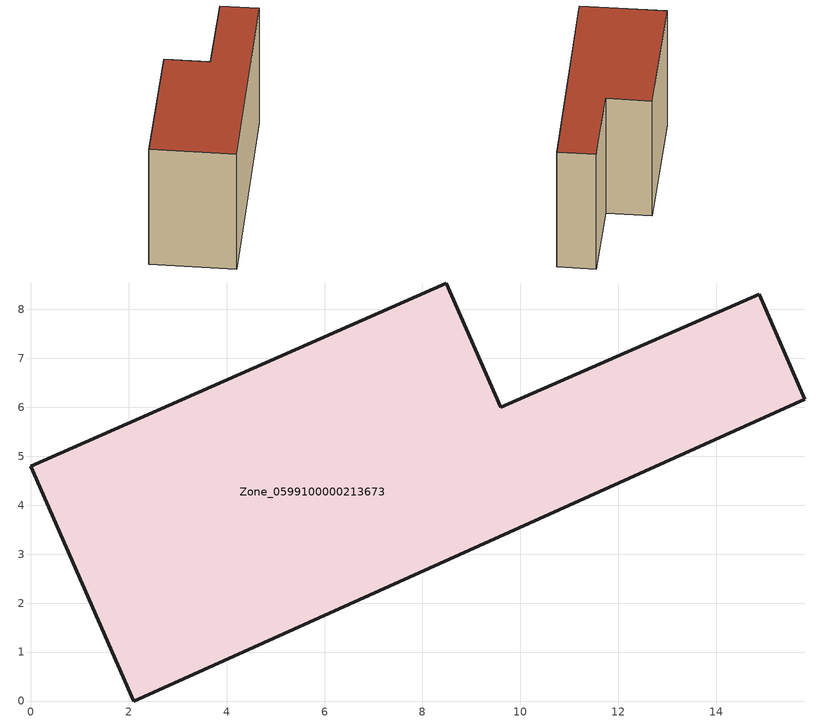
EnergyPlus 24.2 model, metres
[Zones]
Zone_0599100000213673
 floor ground (C_G): 2.1,0 0,4.8 8.49,8.54 9.6,6 14.88,8.31 15.81,6.17 z0
 wall outside (C_F): 2.1,0 15.81,6.17 14.88,8.31 9.6,6 8.49,8.54 0,4.8 2.1,0 z0:8.32
 roof outside (C_R): 0,4.8 2.1,0 15.81,6.17 14.88,8.31 9.6,6 8.49,8.54 z8.32
[BUILDING]
Pand.0599100000213673: North Axis=0; Terrain=City; Loads Convergence Tolerance Value=0.04; Temperature Convergence Tolerance Value=0.4; Solar Distribution=FullExterior; Maximum Number of Warmup Days=25; Minimum Number of Warmup Days=1
[Site:Location]
Rotterdam.The.Hague.AP_ZH_NLD Design_Conditions: Latitude=51.96; Longitude=4.45; Time Zone=1; Elevation=-4.5
[SITE:GROUNDTEMPERATURE:BUILDINGSURFACE]
18, 18, 18, 18, 18, 18, 18, 18, 18, 18, 18, 18
[MATERIAL] Thermal Absorptance=0.9; Solar Absorptance=0.7; Visible Absorptance=0.7
Name | Roughness | Thickness | Conductivity | Density | Specific Heat
G.TI.1975-1991 | MediumSmooth | 0.15 | 0.288461 | 540 | 1210
F.TI.1975-1991 | Rough | 0.3 | 0.230769 | 1920 | 840
R.TI.1975-1991 | MediumRough | 0.2 | 0.153846 | 1500 | 1000
[CONSTRUCTION]
C_G: G.TI.1975-1991
C_F: F.TI.1975-1991
C_R: R.TI.1975-1991
[ZONE]
Zone_0599100000213673: Type=1; Multiplier=1; Ceiling Height=Autocalculate; Volume=Autocalculate; Floor Area=autocalculate; Part of Total Floor Area=Yes
[ZONEINFILTRATION:DESIGNFLOWRATE]
Infil_Zone_0599100000213673: Zone or ZoneList or Space or SpaceList=Zone_0599100000213673; Schedule=AlwaysOn; Design Flow Rate Calculation Method=Flow/Area; Flow Rate per Floor Area=0.003; Constant Term Coefficient=1; Temperature Term Coefficient=0; Velocity Term Coefficient=0; Velocity Squared Term Coefficient=0
[HVACTEMPLATE:ZONE:IDEALLOADSAIRSYSTEM]
Zone_0599100000213673: Maximum Heating Supply Air Temperature=50; Minimum Cooling Supply Air Temperature=13; Maximum Heating Supply Air Humidity Ratio=0.0156; Minimum Cooling Supply Air Humidity Ratio=0.0077; Heating Limit=NoLimit; Cooling Limit=NoLimit; Dehumidification Control Type=ConstantSensibleHeatRatio; Cooling Sensible Heat Ratio=0.7; Dehumidification Setpoint=60; Humidification Control Type=None; Humidification Setpoint=30; Outdoor Air Method=None; Outdoor Air Flow Rate per Person=0.00944; Outdoor Air Flow Rate per Zone Floor Area=0; Outdoor Air Flow Rate per Zone=0; Demand Controlled Ventilation Type=None; Outdoor Air Economizer Type=NoEconomizer; Heat Recovery Type=None; Sensible Heat Recovery Effectiveness=0.7; Latent Heat Recovery Effectiveness=0.65
[ZONECONTROL:THERMOSTAT]
ThermostatControl_Zone_0599100000213673: Zone or ZoneList=Zone_0599100000213673; Control Type Schedule=DualSetpointControlType; Control 1=Thermostat_Zone_0599100000213673; Temperature Difference Between Cutout And Setpoint=0
[THERMOSTATSETPOINT:DUALSETPOINT]
Thermostat_Zone_0599100000213673: Heating Setpoint Temperature Schedule=HeatingSetpoint_Zone_0599100000213673; Cooling Setpoint Temperature Schedule=CoolingSetpoint_Zone_0599100000213673
[SCHEDULE:COMPACT]
HeatingSetpoint_Zone_0599100000213673: Through: 12/31, For: AllDays, Until: 24:00, 21
CoolingSetpoint_Zone_0599100000213673: Through: 12/31, For: AllDays, Until: 24:00, 24
DualSetpointControlType: Through: 12/31, For: AllDays, Until: 24:00, 4
AlwaysOn: Through: 12/31, For: AllDays, Until: 24:00, 1
